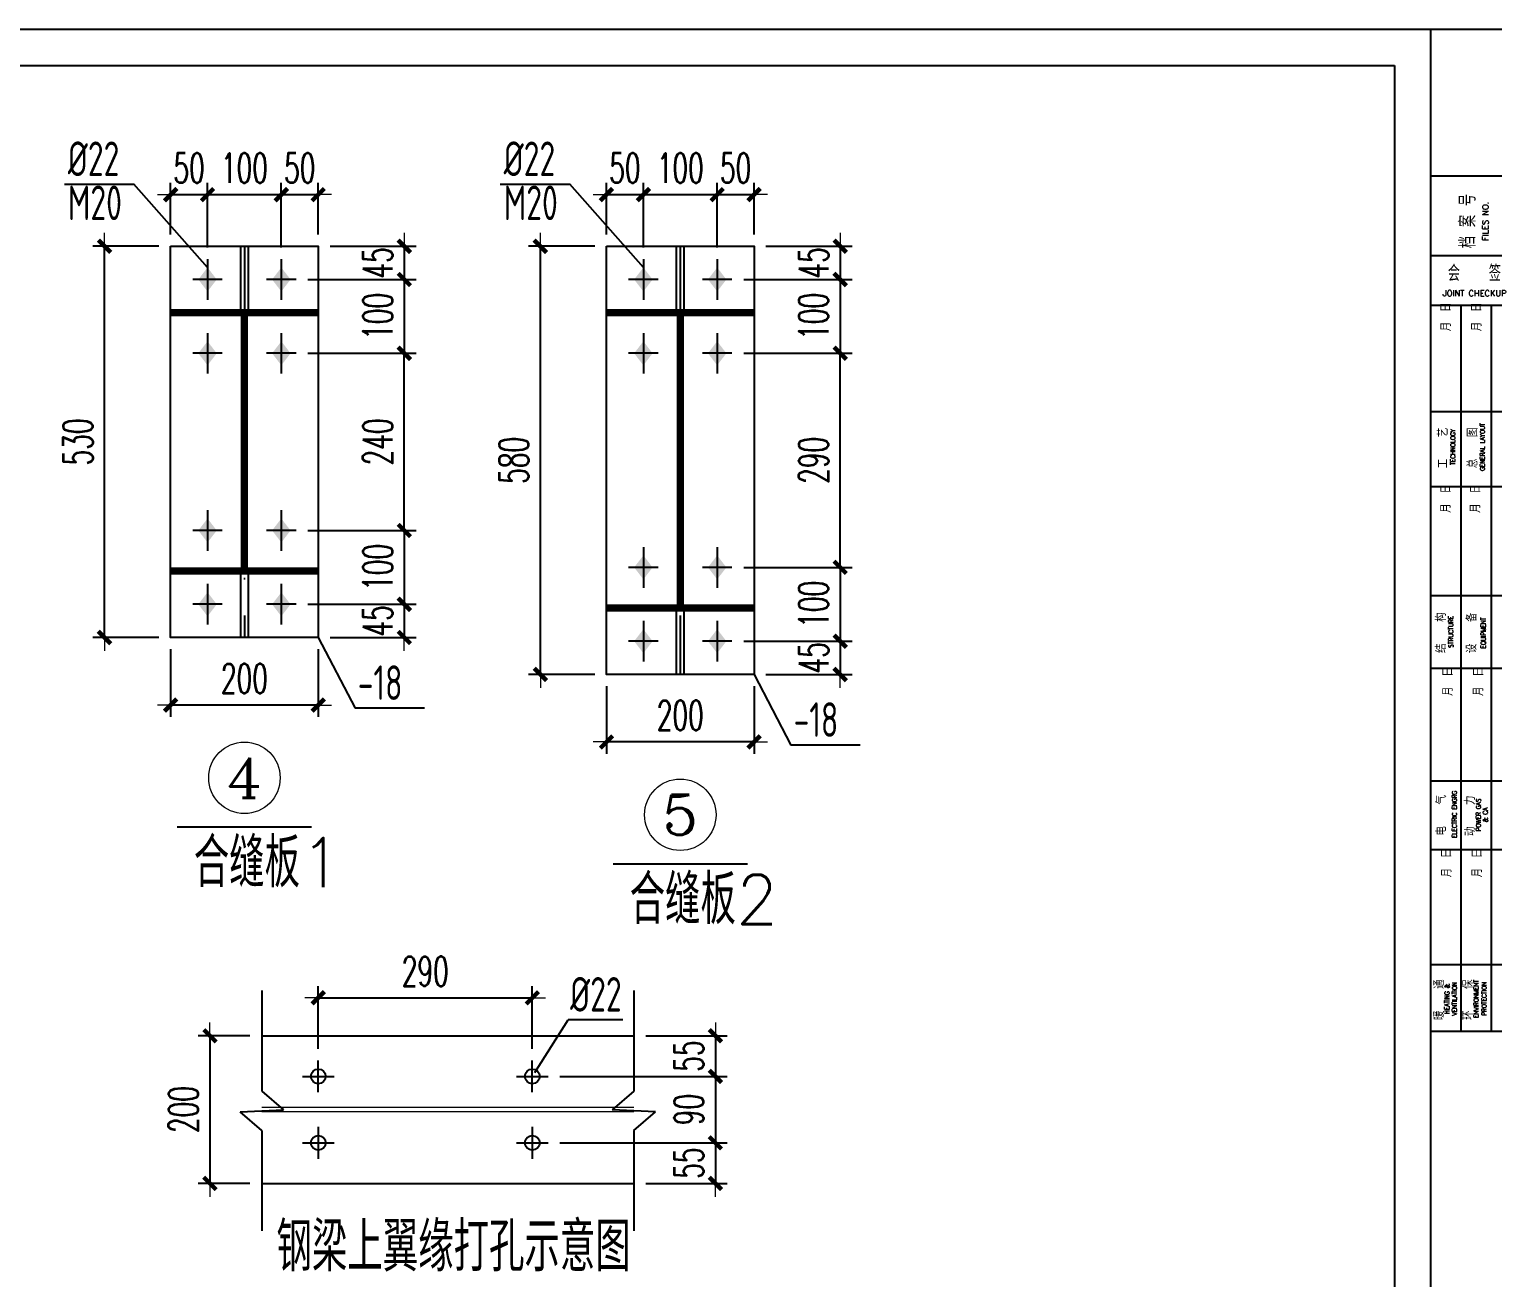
# Model space of a CAD drawing. Header units: inches. Extents: x 129725932 to 129894734, y 55771230 to 55809283.
# Drawn here: x 129846636 to 129852585, y 55804209 to 55809283 of the extents above; entities that cross this region are included whole.
import ezdxf
from ezdxf.enums import TextEntityAlignment as Align

# ---------------------------------------------------------------- set-up
doc = ezdxf.new("R2010")
doc.units = ezdxf.units.IN
doc.header["$MEASUREMENT"] = 0
doc.linetypes.add('ACAD_ISO04W100', pattern=[30, 24, -3, 0, -3])
doc.linetypes.add('CENTER', pattern=[50.8, 31.75, -6.35, 6.35, -6.35])
for name, color, linetype in [('10', 7, 'Continuous'), ('TEXT', 7, 'Continuous'), ('TK', 140, 'Continuous'), ('尺寸标注', 8, 'Continuous'), ('轴线', 1, 'ACAD_ISO04W100'), ('钢梁', 3, 'Continuous')]:
    doc.layers.add(name, color=color, linetype=linetype)
for name, color, linetype, lineweight in [('标注', 8, 'Continuous', 9), ('灰线', 253, 'Continuous', 5), ('轴线层', 1, 'CENTER', 15), ('钢架', 7, 'Continuous', 25)]:
    doc.layers.add(name, color=color, linetype=linetype, lineweight=lineweight)
doc.styles.add('ARIAL', font='swisscl.ttf', dxfattribs={"width": 0.7})
doc.styles.add('COMPLEX', font='COMPLEX')
doc.styles.add('DIM_FONT', font='romans.shx', dxfattribs={"width": 0.618, "bigfont": '1hztxt.shx'})
doc.styles.add('HZ1', font='romand.shx', dxfattribs={"width": 0.7, "height": 300, "bigfont": 'hzxy.shx'})
doc.styles.add('HZXY', font='romand.shx', dxfattribs={"bigfont": 'hzxy.shx'})
doc.styles.add('ROMANC', font='romanc.shx', dxfattribs={"width": 0.8, "bigfont": 'hztxt.shx'})
doc.styles.add('ROMAND', font='ROMAND.shx', dxfattribs={"width": 0.85})
doc.styles.get("Standard").update_dxf_attribs({"font": 'txt', "bigfont": 'gbcbig.shx'})
doc.styles.add('TSSD_Rein', font='tssdeng.shx', dxfattribs={"width": 0.7, "bigfont": 'atssdchn.shx'})
doc.dimstyles.new('WGH(3)', dxfattribs={"dimscale": 1.2, "dimtxt": 100, "dimasz": 0.3, "dimexe": 40, "dimexo": 40, "dimgap": 40, "dimtad": 1, "dimdec": 0, "dimlfac": 0.333333, "dimzin": 0, "dimdsep": 46, "dimtxsty": 'DIM_FONT', "dimblk1": '_DIMX', "dimblk2": '_DIMX', "dimsah": 1, "dimcen": 0.09, "dimclrd": 3, "dimclre": 3, "dimclrt": 7, "dimadec": 0, "dimazin": 0, "dimtfac": 1, "dimtdec": 0, "dimtix": 1, "dimtmove": 2, "dimatfit": 3, "dimldrblk": '_DIMX', "dimfxl": 0, "dimtolj": 1, "dimtzin": 0, "dimarcsym": 0})

# ---------------------------------------------------------------- blocks, each defined once
blk = doc.blocks.new('TK')
at = {"layer": 'TK', "lineweight": -3}
for p, q in [((6334425.8, 2858636.6), (6334425.8, 2870306.6)), ((6334425.8, 2858636.6), (6334425.8, 2870306.6)), ((6334425.8, 2870306.6), (6350948.5, 2870306.6)), ((6334425.8, 2870306.6), (6350948.5, 2870306.6)), ((6334425.8, 2870306.6), (6350948.5, 2870306.6)), ((6334425.8, 2870306.6), (6350948.5, 2870306.6)), ((6350948.5, 2858636.6), (6350948.5, 2870306.6)), ((6350948.5, 2858636.6), (6350948.5, 2870306.6)), ((6334917, 2870110.2), (6350752, 2870110.2)), ((6334917, 2870110.2), (6350752, 2870110.2)), ((6350752, 2870110.2), (6350752, 2858833.1)), ((6350752, 2870110.2), (6350752, 2858833.1)), ((6334425.8, 2869513), (6334917, 2869513)), ((6334917, 2869080.6), (6334425.8, 2869080.6)), ((6334917, 2868812.9), (6334425.8, 2868812.9)), ((6334589.5, 2864883.6), (6334589.5, 2868812.9)), ((6334753.1, 2864883.6), (6334753.1, 2868812.9)), ((6334917, 2868236.4), (6334425.8, 2868236.4)), ((6334917, 2867830.6), (6334425.8, 2867830.6)), ((6334917, 2867241.9), (6334425.8, 2867241.9)), ((6334917, 2866848.3), (6334425.8, 2866848.3)), ((6334917, 2866238.1), (6334425.8, 2866238.1)), ((6334917, 2865866), (6334425.8, 2865866)), ((6334917, 2865243.8), (6334425.8, 2865243.8)), ((6334917, 2864883.6), (6334425.8, 2864883.6))]:
    blk.add_line(p, q, dxfattribs=at)
at = {"layer": 'TK', "lineweight": -3, "style": 'HZ1', "text_generation_flag": 6, "width": 0.8}
blk.add_text('档 案 号', height=87.04, rotation=270, dxfattribs=at).set_placement((6334668, 2869122.3))
at = {"layer": 'TK', "lineweight": -3, "text_generation_flag": 6}
for s, height, rotation, style, width, p in [('FILES NO.', 32.64, 270, 'ROMANC', 1, (6334737.3, 2869267.3)), ('会   签', 87.04, 180, 'HZ1', 0.8, (6334661.2, 2868943.4)), ('JOINT CHECKUP', 32.639, 180, 'ROMANC', 1, (6334662.5, 2868862)), ('  月  日', 49.12, 270, 'HZ1', 0.8, (6334533.8, 2868723.8)), ('  月  日', 49.12, 270, 'HZ1', 0.8, (6334699.7, 2868723.8)), ('工    艺', 49.12, 270, 'HZ1', 0.8, (6334517.5, 2868041.6)), ('总    图', 49.12, 270, 'HZ1', 0.8, (6334677.8, 2868041.6)), ('GENERAL LAYOUT', 25.54, 270, 'ROMAND', 0.8, (6334717.3, 2868046.6)), ('TECHNOLOGY', 25.54, 270, 'ROMAND', 0.8, (6334557.9, 2868046.6)), ('  月  日', 49.12, 270, 'HZ1', 0.8, (6334533.1, 2867741.2)), ('  月  日', 49.12, 270, 'HZ1', 0.8, (6334693.4, 2867741.2)), ('结    构', 49.12, 270, 'HZ1', 0.8, (6334507.3, 2867041.6)), ('STRUCTURE', 25.54, 270, 'ROMAND', 0.8, (6334547.3, 2867046.6)), ('设    备', 49.12, 270, 'HZ1', 0.8, (6334672.6, 2867041)), ('EQUIPMENT', 25.54, 270, 'ROMAND', 0.8, (6334722.5, 2867040.8)), ('  月  日', 49.12, 270, 'HZ1', 0.8, (6334544.1, 2866750.4)), ('  月  日', 49.12, 270, 'HZ1', 0.8, (6334709.4, 2866750.4)), ('ELECTRIC ENGRG', 25.54, 270, 'ROMAND', 0.8, (6334566.1, 2866058.5)), ('电    气', 49.12, 270, 'HZ1', 0.8, (6334508.2, 2866053.5)), ('动    力', 49.12, 270, 'HZ1', 0.8, (6334664, 2866050.9)), ('POWER GAS', 25.54, 270, 'ROMAND', 0.8, (6334695.6, 2866055.9)), ('& CA', 26.11, 270, 'ROMAND', 0.8, (6334733.7, 2866055.9)), ('  月  日', 49.12, 270, 'HZ1', 0.8, (6334537.2, 2865769.1)), ('  月  日', 49.12, 270, 'HZ1', 0.8, (6334702.5, 2865769.1)), ('暖    通', 49.12, 270, 'HZ1', 0.8, (6334496.5, 2865055.6)), ('HEATING &', 25.54, 270, 'ROMAND', 0.8, (6334525.8, 2865060.6)), ('VENTILATION', 25.54, 270, 'ROMAND', 0.8, (6334567.2, 2865060.6)), ('环    保', 49.12, 270, 'HZ1', 0.8, (6334652.7, 2865055.6)), ('ENVIRONMENT', 25.54, 270, 'ROMAND', 0.8, (6334683.4, 2865060.6)), ('PROTECTION', 25.54, 270, 'ROMAND', 0.8, (6334726.4, 2865060.6))]:
    blk.add_text(s, height=height, rotation=rotation, dxfattribs=dict(at, style=style, width=width)).set_placement(p, align=Align.CENTER)
at = {"layer": 'TK', "lineweight": -3}
for tag, height, style, width, p in [('DISCIPLINE', 58.9, 'HZXY', 1, (6349472.7, 2859435.4)), ('PROJECT-NAME', 98.2, 'HZXY', 0.8, (6344531.8, 2859366.2)), ('ITEM-NAME', 98.2, 'HZXY', 0.8, (6346423, 2859369.9)), ('STATUS', 58.9, 'HZXY', 0.8, (6350406.5, 2859350.8)), ('版本号', 58.9, 'HZXY', 1, (6342281.9, 2859251.5)), ('REWORK-DATE', 58.9, 'ARIAL', 1, (6342814.4, 2859259)), ('DRAWING-TITLE', 98.2, 'HZXY', 0.8, (6347969.5, 2859229.5)), ('SCALE', 58.9, 'ARIAL', 1, (6349470.2, 2859271.1)), ('版本号', 58.9, 'HZXY', 1, (6342281.9, 2859078.2)), ('REWORK-DATE', 58.9, 'ARIAL', 1, (6342814.4, 2859087.1)), ('DRAWING-TITLE', 98.2, 'HZXY', 0.8, (6347970.5, 2859098.8)), ('DATE', 58.9, 'ARIAL', 1, (6349468, 2859092.1)), ('PROJECT-NUMBER', 58.9, 'ARIAL', 0.9, (6350395.7, 2859013.3)), ('DRAWING-TITLE', 98.2, 'HZXY', 0.8, (6347972.1, 2858962.5)), ('DRAWING-NUMBER', 58.9, 'ARIAL', 1, (6349470.8, 2858922)), ('版本号', 58.9, 'HZXY', 1, (6342281.9, 2858912.2)), ('REWORK-DATE', 58.9, 'ARIAL', 1, (6342814.4, 2858915.2))]:
    blk.add_attdef(tag, text='', height=height, dxfattribs=dict(at, style=style, width=width)).set_placement(p, align=Align.MIDDLE)
blk = doc.blocks.new('_DIMX')
blk.add_line((-150, 0), (150, 0))
at = {"const_width": 50}
blk.add_lwpolyline([(-70, -70), (70, 70)], dxfattribs=at)
blk = doc.blocks.new('*D602')
at = {"layer": 'Defpoints', "color": 0}
for p in [(129847810.5, 55808401.2), (129847720.5, 55808266.2), (129848160.5, 55808266.2)]:
    blk.add_point(p, dxfattribs=at)
at = {"layer": '灰线', "color": 3, "lineweight": -2}
for p, q in [((129847858.5, 55808401.2), (129848208.5, 55808401.2)), ((129848160.5, 55808401.6), (129848160.5, 55808401.9)), ((129848160.5, 55808401.2), (129848160.5, 55808266.2)), ((129847768.5, 55808266.2), (129848208.5, 55808266.2)), ((129848160.5, 55808265.9), (129848160.5, 55808265.5))]:
    blk.add_line(p, q, dxfattribs=at)
at = {"layer": '灰线', "color": 3, "lineweight": -2, "xscale": 0.3599999999999997, "yscale": 0.3599999999999997, "zscale": 0.3599999999999997}
for p, rotation in [((129848160.5, 55808401.2), 270), ((129848160.5, 55808266.2), 90)]:
    blk.add_blockref('_DIMX', p, dxfattribs=dict(at, rotation=rotation))
at = {"layer": '灰线', "color": 7, "insert": (129848052.5, 55808333.7), "char_height": 120, "attachment_point": 5, "rotation": 90, "style": 'DIM_FONT'}
blk.add_mtext('\\A1;45', dxfattribs=at)
blk = doc.blocks.new('*D603')
at = {"layer": 'Defpoints', "color": 0}
for p in [(129847720.5, 55808266.2), (129847720.5, 55807966.2), (129848160.5, 55807966.2)]:
    blk.add_point(p, dxfattribs=at)
at = {"layer": '灰线', "color": 3, "lineweight": -2}
for p, q in [((129847768.5, 55808266.2), (129848208.5, 55808266.2)), ((129848160.5, 55808265.9), (129848160.5, 55807966.6)), ((129847768.5, 55807966.2), (129848208.5, 55807966.2))]:
    blk.add_line(p, q, dxfattribs=at)
at = {"layer": '灰线', "color": 3, "lineweight": -2, "xscale": 0.3599999999999997, "yscale": 0.3599999999999997, "zscale": 0.3599999999999997}
for p, rotation in [((129848160.5, 55808266.2), 90), ((129848160.5, 55807966.2), 270)]:
    blk.add_blockref('_DIMX', p, dxfattribs=dict(at, rotation=rotation))
at = {"layer": '灰线', "color": 7, "insert": (129848052.5, 55808116.2), "char_height": 120, "attachment_point": 5, "rotation": 90, "style": 'DIM_FONT'}
blk.add_mtext('\\A1;100', dxfattribs=at)
blk = doc.blocks.new('*D604')
at = {"layer": 'Defpoints', "color": 0}
for p in [(129847720.5, 55807246.2), (129847720.5, 55806946.2), (129848160.5, 55806946.2)]:
    blk.add_point(p, dxfattribs=at)
at = {"layer": '灰线', "color": 3, "lineweight": -2}
for p, q in [((129847768.5, 55807246.2), (129848208.5, 55807246.2)), ((129848160.5, 55807245.9), (129848160.5, 55806946.6)), ((129847768.5, 55806946.2), (129848208.5, 55806946.2))]:
    blk.add_line(p, q, dxfattribs=at)
at = {"layer": '灰线', "color": 3, "lineweight": -2, "xscale": 0.3599999999999997, "yscale": 0.3599999999999997, "zscale": 0.3599999999999997}
for p, rotation in [((129848160.5, 55807246.2), 90), ((129848160.5, 55806946.2), 270)]:
    blk.add_blockref('_DIMX', p, dxfattribs=dict(at, rotation=rotation))
at = {"layer": '灰线', "color": 7, "insert": (129848052.5, 55807096.2), "char_height": 120, "attachment_point": 5, "rotation": 90, "style": 'DIM_FONT'}
blk.add_mtext('\\A1;100', dxfattribs=at)
blk = doc.blocks.new('*D605')
at = {"layer": 'Defpoints', "color": 0}
for p in [(129847720.5, 55806946.2), (129847810.5, 55806811.2), (129848160.5, 55806811.2)]:
    blk.add_point(p, dxfattribs=at)
at = {"layer": '灰线', "color": 3, "lineweight": -2}
for p, q in [((129847768.5, 55806946.2), (129848208.5, 55806946.2)), ((129848160.5, 55806946.6), (129848160.5, 55806946.9)), ((129848160.5, 55806946.2), (129848160.5, 55806811.2)), ((129847858.5, 55806811.2), (129848208.5, 55806811.2)), ((129848160.5, 55806810.9), (129848160.5, 55806810.5))]:
    blk.add_line(p, q, dxfattribs=at)
at = {"layer": '灰线', "color": 3, "lineweight": -2, "xscale": 0.3599999999999997, "yscale": 0.3599999999999997, "zscale": 0.3599999999999997}
for p, rotation in [((129848160.5, 55806946.2), 270), ((129848160.5, 55806811.2), 90)]:
    blk.add_blockref('_DIMX', p, dxfattribs=dict(at, rotation=rotation))
at = {"layer": '灰线', "color": 7, "insert": (129848052.5, 55806878.7), "char_height": 120, "attachment_point": 5, "rotation": 90, "style": 'DIM_FONT'}
blk.add_mtext('\\A1;45', dxfattribs=at)
blk = doc.blocks.new('*D606')
at = {"layer": 'Defpoints', "color": 0}
for p in [(129847360.5, 55808611.1), (129847210.5, 55808401.2), (129847360.5, 55808348.7)]:
    blk.add_point(p, dxfattribs=at)
at = {"layer": '灰线', "color": 3, "lineweight": -2}
for p, q in [((129847210.5, 55808449.2), (129847210.5, 55808659.1)), ((129847360.5, 55808396.7), (129847360.5, 55808659.1)), ((129847210.1, 55808611.1), (129847209.7, 55808611.1)), ((129847210.5, 55808611.1), (129847360.5, 55808611.1)), ((129847360.8, 55808611.1), (129847361.2, 55808611.1))]:
    blk.add_line(p, q, dxfattribs=at)
at = {"layer": '灰线', "color": 3, "lineweight": -2, "xscale": 0.3599999999999997, "yscale": 0.3599999999999997, "zscale": 0.3599999999999997}
blk.add_blockref('_DIMX', (129847210.5, 55808611.1), dxfattribs=at)
at = {"layer": '灰线', "color": 3, "lineweight": -2, "xscale": 0.3599999999999997, "yscale": 0.3599999999999997, "zscale": 0.3599999999999997, "rotation": 180}
blk.add_blockref('_DIMX', (129847360.5, 55808611.1), dxfattribs=at)
at = {"layer": '灰线', "color": 7, "insert": (129847285.5, 55808719.1), "char_height": 120, "attachment_point": 5, "style": 'DIM_FONT'}
blk.add_mtext('\\A1;50', dxfattribs=at)
blk = doc.blocks.new('*D607')
at = {"layer": 'Defpoints', "color": 0}
for p in [(129847660.5, 55808611.1), (129847360.5, 55808348.7), (129847660.5, 55808348.7)]:
    blk.add_point(p, dxfattribs=at)
at = {"layer": '灰线', "color": 3, "lineweight": -2}
for p, q in [((129847360.5, 55808396.7), (129847360.5, 55808659.1)), ((129847660.5, 55808396.7), (129847660.5, 55808659.1)), ((129847360.8, 55808611.1), (129847660.1, 55808611.1))]:
    blk.add_line(p, q, dxfattribs=at)
at = {"layer": '灰线', "color": 3, "lineweight": -2, "xscale": 0.3599999999999997, "yscale": 0.3599999999999997, "zscale": 0.3599999999999997, "rotation": 180}
blk.add_blockref('_DIMX', (129847360.5, 55808611.1), dxfattribs=at)
at = {"layer": '灰线', "color": 3, "lineweight": -2, "xscale": 0.3599999999999997, "yscale": 0.3599999999999997, "zscale": 0.3599999999999997}
blk.add_blockref('_DIMX', (129847660.5, 55808611.1), dxfattribs=at)
at = {"layer": '灰线', "color": 7, "insert": (129847510.5, 55808719.1), "char_height": 120, "attachment_point": 5, "style": 'DIM_FONT'}
blk.add_mtext('\\A1;100', dxfattribs=at)
blk = doc.blocks.new('*D608')
at = {"layer": 'Defpoints', "color": 0}
for p in [(129847810.5, 55808611.1), (129847810.5, 55808401.2), (129847660.5, 55808348.7)]:
    blk.add_point(p, dxfattribs=at)
at = {"layer": '灰线', "color": 3, "lineweight": -2}
for p, q in [((129847660.5, 55808396.7), (129847660.5, 55808659.1)), ((129847810.5, 55808449.2), (129847810.5, 55808659.1)), ((129847660.1, 55808611.1), (129847659.7, 55808611.1)), ((129847660.5, 55808611.1), (129847810.5, 55808611.1)), ((129847810.8, 55808611.1), (129847811.2, 55808611.1))]:
    blk.add_line(p, q, dxfattribs=at)
at = {"layer": '灰线', "color": 3, "lineweight": -2, "xscale": 0.3599999999999997, "yscale": 0.3599999999999997, "zscale": 0.3599999999999997}
blk.add_blockref('_DIMX', (129847660.5, 55808611.1), dxfattribs=at)
at = {"layer": '灰线', "color": 3, "lineweight": -2, "xscale": 0.3599999999999997, "yscale": 0.3599999999999997, "zscale": 0.3599999999999997, "rotation": 180}
blk.add_blockref('_DIMX', (129847810.5, 55808611.1), dxfattribs=at)
at = {"layer": '灰线', "color": 7, "insert": (129847735.5, 55808719.1), "char_height": 120, "attachment_point": 5, "style": 'DIM_FONT'}
blk.add_mtext('\\A1;50', dxfattribs=at)
blk = doc.blocks.new('*D609')
at = {"layer": 'Defpoints', "color": 0}
for p in [(129846941.7, 55808401.2), (129847210.5, 55808401.2), (129847210.5, 55806811.2)]:
    blk.add_point(p, dxfattribs=at)
at = {"layer": '灰线', "color": 3, "lineweight": -2}
for p, q in [((129847162.5, 55808401.2), (129846893.7, 55808401.2)), ((129846941.7, 55806811.6), (129846941.7, 55808400.9)), ((129847162.5, 55806811.2), (129846893.7, 55806811.2))]:
    blk.add_line(p, q, dxfattribs=at)
at = {"layer": '灰线', "color": 3, "lineweight": -2, "xscale": 0.3599999999999997, "yscale": 0.3599999999999997, "zscale": 0.3599999999999997}
for p, rotation in [((129846941.7, 55808401.2), 90), ((129846941.7, 55806811.2), 270)]:
    blk.add_blockref('_DIMX', p, dxfattribs=dict(at, rotation=rotation))
at = {"layer": '灰线', "color": 7, "insert": (129846833.7, 55807606.2), "char_height": 120, "attachment_point": 5, "rotation": 90, "style": 'DIM_FONT'}
blk.add_mtext('\\A1;530', dxfattribs=at)
blk = doc.blocks.new('*D610')
at = {"layer": 'Defpoints', "color": 0}
for p in [(129847210.5, 55806811.2), (129847810.5, 55806811.2), (129847210.5, 55806536.6)]:
    blk.add_point(p, dxfattribs=at)
at = {"layer": '灰线', "color": 3, "lineweight": -2}
for p, q in [((129847210.5, 55806763.2), (129847210.5, 55806488.6)), ((129847810.5, 55806763.2), (129847810.5, 55806488.6)), ((129847810.1, 55806536.6), (129847210.8, 55806536.6))]:
    blk.add_line(p, q, dxfattribs=at)
at = {"layer": '灰线', "color": 3, "lineweight": -2, "xscale": 0.3599999999999997, "yscale": 0.3599999999999997, "zscale": 0.3599999999999997, "rotation": 180}
blk.add_blockref('_DIMX', (129847210.5, 55806536.6), dxfattribs=at)
at = {"layer": '灰线', "color": 3, "lineweight": -2, "xscale": 0.3599999999999997, "yscale": 0.3599999999999997, "zscale": 0.3599999999999997}
blk.add_blockref('_DIMX', (129847810.5, 55806536.6), dxfattribs=at)
at = {"layer": '灰线', "color": 7, "insert": (129847510.5, 55806644.6), "char_height": 120, "attachment_point": 5, "style": 'DIM_FONT'}
blk.add_mtext('\\A1;200', dxfattribs=at)
blk = doc.blocks.new('*D611')
at = {"layer": 'Defpoints', "color": 0}
for p in [(129847720.5, 55807966.2), (129848160.5, 55807966.2), (129847720.5, 55807246.2)]:
    blk.add_point(p, dxfattribs=at)
at = {"layer": '灰线', "color": 3, "lineweight": -2}
for p, q in [((129847768.5, 55807966.2), (129848208.5, 55807966.2)), ((129848160.5, 55807246.6), (129848160.5, 55807965.9)), ((129847768.5, 55807246.2), (129848208.5, 55807246.2))]:
    blk.add_line(p, q, dxfattribs=at)
at = {"layer": '灰线', "color": 3, "lineweight": -2, "xscale": 0.3599999999999997, "yscale": 0.3599999999999997, "zscale": 0.3599999999999997}
for p, rotation in [((129848160.5, 55807966.2), 90), ((129848160.5, 55807246.2), 270)]:
    blk.add_blockref('_DIMX', p, dxfattribs=dict(at, rotation=rotation))
at = {"layer": '灰线', "color": 7, "insert": (129848052.5, 55807606.2), "char_height": 120, "attachment_point": 5, "rotation": 90, "style": 'DIM_FONT'}
blk.add_mtext('\\A1;240', dxfattribs=at)
blk = doc.blocks.new('轴线标号')
at = {"lineweight": 13}
blk.add_circle((0, 0), 0.5, dxfattribs=at)
at = {"layer": '钢架', "lineweight": 13, "style": 'COMPLEX', "width": 1.041667}
blk.add_attdef('A', text='', height=0.56, dxfattribs=at).set_placement((-0.25, -0.28), (0.25, -0.28), align=Align.FIT)
blk = doc.blocks.new('*D612')
at = {"layer": 'Defpoints', "color": 0}
for p in [(129849582.3, 55808401.2), (129849492.3, 55808266.2), (129849932.4, 55808266.2)]:
    blk.add_point(p, dxfattribs=at)
at = {"layer": '灰线', "color": 3, "lineweight": -2}
for p, q in [((129849630.3, 55808401.2), (129849980.4, 55808401.2)), ((129849932.4, 55808401.6), (129849932.4, 55808401.9)), ((129849932.4, 55808401.2), (129849932.4, 55808266.2)), ((129849540.3, 55808266.2), (129849980.4, 55808266.2)), ((129849932.4, 55808265.9), (129849932.4, 55808265.5))]:
    blk.add_line(p, q, dxfattribs=at)
at = {"layer": '灰线', "color": 3, "lineweight": -2, "xscale": 0.3599999999999997, "yscale": 0.3599999999999997, "zscale": 0.3599999999999997}
for p, rotation in [((129849932.4, 55808401.2), 270), ((129849932.4, 55808266.2), 90)]:
    blk.add_blockref('_DIMX', p, dxfattribs=dict(at, rotation=rotation))
at = {"layer": '灰线', "color": 7, "insert": (129849824.4, 55808333.7), "char_height": 120, "attachment_point": 5, "rotation": 90, "style": 'DIM_FONT'}
blk.add_mtext('\\A1;45', dxfattribs=at)
blk = doc.blocks.new('*D613')
at = {"layer": 'Defpoints', "color": 0}
for p in [(129849492.3, 55808266.2), (129849492.3, 55807966.2), (129849932.4, 55807966.2)]:
    blk.add_point(p, dxfattribs=at)
at = {"layer": '灰线', "color": 3, "lineweight": -2}
for p, q in [((129849540.3, 55808266.2), (129849980.4, 55808266.2)), ((129849932.4, 55808265.9), (129849932.4, 55807966.6)), ((129849540.3, 55807966.2), (129849980.4, 55807966.2))]:
    blk.add_line(p, q, dxfattribs=at)
at = {"layer": '灰线', "color": 3, "lineweight": -2, "xscale": 0.3599999999999997, "yscale": 0.3599999999999997, "zscale": 0.3599999999999997}
for p, rotation in [((129849932.4, 55808266.2), 90), ((129849932.4, 55807966.2), 270)]:
    blk.add_blockref('_DIMX', p, dxfattribs=dict(at, rotation=rotation))
at = {"layer": '灰线', "color": 7, "insert": (129849824.4, 55808116.2), "char_height": 120, "attachment_point": 5, "rotation": 90, "style": 'DIM_FONT'}
blk.add_mtext('\\A1;100', dxfattribs=at)
blk = doc.blocks.new('*D614')
at = {"layer": 'Defpoints', "color": 0}
for p in [(129849492.3, 55807096.2), (129849492.3, 55806796.2), (129849932.4, 55806796.2)]:
    blk.add_point(p, dxfattribs=at)
at = {"layer": '灰线', "color": 3, "lineweight": -2}
for p, q in [((129849540.3, 55807096.2), (129849980.4, 55807096.2)), ((129849932.4, 55807095.9), (129849932.4, 55806796.6)), ((129849540.3, 55806796.2), (129849980.4, 55806796.2))]:
    blk.add_line(p, q, dxfattribs=at)
at = {"layer": '灰线', "color": 3, "lineweight": -2, "xscale": 0.3599999999999997, "yscale": 0.3599999999999997, "zscale": 0.3599999999999997}
for p, rotation in [((129849932.4, 55807096.2), 90), ((129849932.4, 55806796.2), 270)]:
    blk.add_blockref('_DIMX', p, dxfattribs=dict(at, rotation=rotation))
at = {"layer": '灰线', "color": 7, "insert": (129849824.4, 55806946.2), "char_height": 120, "attachment_point": 5, "rotation": 90, "style": 'DIM_FONT'}
blk.add_mtext('\\A1;100', dxfattribs=at)
blk = doc.blocks.new('*D615')
at = {"layer": 'Defpoints', "color": 0}
for p in [(129849492.3, 55806796.2), (129849582.3, 55806661.2), (129849932.4, 55806661.2)]:
    blk.add_point(p, dxfattribs=at)
at = {"layer": '灰线', "color": 3, "lineweight": -2}
for p, q in [((129849540.3, 55806796.2), (129849980.4, 55806796.2)), ((129849932.4, 55806796.6), (129849932.4, 55806796.9)), ((129849932.4, 55806796.2), (129849932.4, 55806661.2)), ((129849630.3, 55806661.2), (129849980.4, 55806661.2)), ((129849932.4, 55806660.9), (129849932.4, 55806660.5))]:
    blk.add_line(p, q, dxfattribs=at)
at = {"layer": '灰线', "color": 3, "lineweight": -2, "xscale": 0.3599999999999997, "yscale": 0.3599999999999997, "zscale": 0.3599999999999997}
for p, rotation in [((129849932.4, 55806796.2), 270), ((129849932.4, 55806661.2), 90)]:
    blk.add_blockref('_DIMX', p, dxfattribs=dict(at, rotation=rotation))
at = {"layer": '灰线', "color": 7, "insert": (129849824.4, 55806728.7), "char_height": 120, "attachment_point": 5, "rotation": 90, "style": 'DIM_FONT'}
blk.add_mtext('\\A1;45', dxfattribs=at)
blk = doc.blocks.new('*D616')
at = {"layer": 'Defpoints', "color": 0}
for p in [(129849132.3, 55808611.1), (129848982.3, 55808401.2), (129849132.3, 55808348.7)]:
    blk.add_point(p, dxfattribs=at)
at = {"layer": '灰线', "color": 3, "lineweight": -2}
for p, q in [((129848982.3, 55808449.2), (129848982.3, 55808659.1)), ((129849132.3, 55808396.7), (129849132.3, 55808659.1)), ((129848982, 55808611.1), (129848981.6, 55808611.1)), ((129848982.3, 55808611.1), (129849132.3, 55808611.1)), ((129849132.7, 55808611.1), (129849133, 55808611.1))]:
    blk.add_line(p, q, dxfattribs=at)
at = {"layer": '灰线', "color": 3, "lineweight": -2, "xscale": 0.3599999999999997, "yscale": 0.3599999999999997, "zscale": 0.3599999999999997}
blk.add_blockref('_DIMX', (129848982.3, 55808611.1), dxfattribs=at)
at = {"layer": '灰线', "color": 3, "lineweight": -2, "xscale": 0.3599999999999997, "yscale": 0.3599999999999997, "zscale": 0.3599999999999997, "rotation": 180}
blk.add_blockref('_DIMX', (129849132.3, 55808611.1), dxfattribs=at)
at = {"layer": '灰线', "color": 7, "insert": (129849057.3, 55808719.1), "char_height": 120, "attachment_point": 5, "style": 'DIM_FONT'}
blk.add_mtext('\\A1;50', dxfattribs=at)
blk = doc.blocks.new('*D617')
at = {"layer": 'Defpoints', "color": 0}
for p in [(129849432.3, 55808611.1), (129849132.3, 55808348.7), (129849432.3, 55808348.7)]:
    blk.add_point(p, dxfattribs=at)
at = {"layer": '灰线', "color": 3, "lineweight": -2}
for p, q in [((129849132.3, 55808396.7), (129849132.3, 55808659.1)), ((129849432.3, 55808396.7), (129849432.3, 55808659.1)), ((129849132.7, 55808611.1), (129849432, 55808611.1))]:
    blk.add_line(p, q, dxfattribs=at)
at = {"layer": '灰线', "color": 3, "lineweight": -2, "xscale": 0.3599999999999997, "yscale": 0.3599999999999997, "zscale": 0.3599999999999997, "rotation": 180}
blk.add_blockref('_DIMX', (129849132.3, 55808611.1), dxfattribs=at)
at = {"layer": '灰线', "color": 3, "lineweight": -2, "xscale": 0.3599999999999997, "yscale": 0.3599999999999997, "zscale": 0.3599999999999997}
blk.add_blockref('_DIMX', (129849432.3, 55808611.1), dxfattribs=at)
at = {"layer": '灰线', "color": 7, "insert": (129849282.3, 55808719.1), "char_height": 120, "attachment_point": 5, "style": 'DIM_FONT'}
blk.add_mtext('\\A1;100', dxfattribs=at)
blk = doc.blocks.new('*D618')
at = {"layer": 'Defpoints', "color": 0}
for p in [(129849582.3, 55808611.1), (129849582.3, 55808401.2), (129849432.3, 55808348.7)]:
    blk.add_point(p, dxfattribs=at)
at = {"layer": '灰线', "color": 3, "lineweight": -2}
for p, q in [((129849432.3, 55808396.7), (129849432.3, 55808659.1)), ((129849582.3, 55808449.2), (129849582.3, 55808659.1)), ((129849432, 55808611.1), (129849431.6, 55808611.1)), ((129849432.3, 55808611.1), (129849582.3, 55808611.1)), ((129849582.7, 55808611.1), (129849583, 55808611.1))]:
    blk.add_line(p, q, dxfattribs=at)
at = {"layer": '灰线', "color": 3, "lineweight": -2, "xscale": 0.3599999999999997, "yscale": 0.3599999999999997, "zscale": 0.3599999999999997}
blk.add_blockref('_DIMX', (129849432.3, 55808611.1), dxfattribs=at)
at = {"layer": '灰线', "color": 3, "lineweight": -2, "xscale": 0.3599999999999997, "yscale": 0.3599999999999997, "zscale": 0.3599999999999997, "rotation": 180}
blk.add_blockref('_DIMX', (129849582.3, 55808611.1), dxfattribs=at)
at = {"layer": '灰线', "color": 7, "insert": (129849507.3, 55808719.1), "char_height": 120, "attachment_point": 5, "style": 'DIM_FONT'}
blk.add_mtext('\\A1;50', dxfattribs=at)
blk = doc.blocks.new('*D619')
at = {"layer": 'Defpoints', "color": 0}
for p in [(129848713.5, 55808401.2), (129848982.3, 55808401.2), (129848982.3, 55806661.2)]:
    blk.add_point(p, dxfattribs=at)
at = {"layer": '灰线', "color": 3, "lineweight": -2}
for p, q in [((129848934.3, 55808401.2), (129848665.5, 55808401.2)), ((129848713.5, 55806661.6), (129848713.5, 55808400.9)), ((129848934.3, 55806661.2), (129848665.5, 55806661.2))]:
    blk.add_line(p, q, dxfattribs=at)
at = {"layer": '灰线', "color": 3, "lineweight": -2, "xscale": 0.3599999999999997, "yscale": 0.3599999999999997, "zscale": 0.3599999999999997}
for p, rotation in [((129848713.5, 55808401.2), 90), ((129848713.5, 55806661.2), 270)]:
    blk.add_blockref('_DIMX', p, dxfattribs=dict(at, rotation=rotation))
at = {"layer": '灰线', "color": 7, "insert": (129848605.5, 55807531.2), "char_height": 120, "attachment_point": 5, "rotation": 90, "style": 'DIM_FONT'}
blk.add_mtext('\\A1;580', dxfattribs=at)
blk = doc.blocks.new('*D620')
at = {"layer": 'Defpoints', "color": 0}
for p in [(129848982.3, 55806661.2), (129849582.3, 55806661.2), (129848982.3, 55806386.6)]:
    blk.add_point(p, dxfattribs=at)
at = {"layer": '灰线', "color": 3, "lineweight": -2}
for p, q in [((129848982.3, 55806613.2), (129848982.3, 55806338.6)), ((129849582.3, 55806613.2), (129849582.3, 55806338.6)), ((129849582, 55806386.6), (129848982.7, 55806386.6))]:
    blk.add_line(p, q, dxfattribs=at)
at = {"layer": '灰线', "color": 3, "lineweight": -2, "xscale": 0.3599999999999997, "yscale": 0.3599999999999997, "zscale": 0.3599999999999997, "rotation": 180}
blk.add_blockref('_DIMX', (129848982.3, 55806386.6), dxfattribs=at)
at = {"layer": '灰线', "color": 3, "lineweight": -2, "xscale": 0.3599999999999997, "yscale": 0.3599999999999997, "zscale": 0.3599999999999997}
blk.add_blockref('_DIMX', (129849582.3, 55806386.6), dxfattribs=at)
at = {"layer": '灰线', "color": 7, "insert": (129849282.3, 55806494.6), "char_height": 120, "attachment_point": 5, "style": 'DIM_FONT'}
blk.add_mtext('\\A1;200', dxfattribs=at)
blk = doc.blocks.new('*D621')
at = {"layer": 'Defpoints', "color": 0}
for p in [(129849492.3, 55807966.2), (129849932.4, 55807966.2), (129849492.3, 55807096.2)]:
    blk.add_point(p, dxfattribs=at)
at = {"layer": '灰线', "color": 3, "lineweight": -2}
for p, q in [((129849540.3, 55807966.2), (129849980.4, 55807966.2)), ((129849932.4, 55807096.6), (129849932.4, 55807965.9)), ((129849540.3, 55807096.2), (129849980.4, 55807096.2))]:
    blk.add_line(p, q, dxfattribs=at)
at = {"layer": '灰线', "color": 3, "lineweight": -2, "xscale": 0.3599999999999997, "yscale": 0.3599999999999997, "zscale": 0.3599999999999997}
for p, rotation in [((129849932.4, 55807966.2), 90), ((129849932.4, 55807096.2), 270)]:
    blk.add_blockref('_DIMX', p, dxfattribs=dict(at, rotation=rotation))
at = {"layer": '灰线', "color": 7, "insert": (129849824.4, 55807531.2), "char_height": 120, "attachment_point": 5, "rotation": 90, "style": 'DIM_FONT'}
blk.add_mtext('\\A1;290', dxfattribs=at)
blk = doc.blocks.new('*D652')
at = {"layer": 'Defpoints', "color": 0}
for p in [(129849094, 55805192.6), (129848745.3, 55805027.6), (129849424.8, 55805027.6)]:
    blk.add_point(p, dxfattribs=at)
at = {"layer": '标注', "color": 3, "lineweight": -2}
for p, q in [((129849142, 55805192.6), (129849472.8, 55805192.6)), ((129849424.8, 55805192.9), (129849424.8, 55805193.3)), ((129849424.8, 55805192.6), (129849424.8, 55805027.6)), ((129848793.3, 55805027.6), (129849472.8, 55805027.6)), ((129849424.8, 55805027.2), (129849424.8, 55805026.9))]:
    blk.add_line(p, q, dxfattribs=at)
at = {"layer": '标注', "color": 3, "lineweight": -2, "xscale": 0.3599999999999997, "yscale": 0.3599999999999997, "zscale": 0.3599999999999997}
for p, rotation in [((129849424.8, 55805192.6), 270), ((129849424.8, 55805027.6), 90)]:
    blk.add_blockref('_DIMX', p, dxfattribs=dict(at, rotation=rotation))
at = {"layer": '标注', "color": 7, "insert": (129849316.8, 55805110.1), "char_height": 120, "attachment_point": 5, "rotation": 90, "style": 'DIM_FONT'}
blk.add_mtext('\\A1;55', dxfattribs=at)
blk = doc.blocks.new('*D653')
at = {"layer": 'Defpoints', "color": 0}
for p in [(129848745.3, 55805027.6), (129848745.3, 55804757.6), (129849424.8, 55804757.6)]:
    blk.add_point(p, dxfattribs=at)
at = {"layer": '标注', "color": 3, "lineweight": -2}
for p, q in [((129848793.3, 55805027.6), (129849472.8, 55805027.6)), ((129849424.8, 55805027.2), (129849424.8, 55804757.9)), ((129848793.3, 55804757.6), (129849472.8, 55804757.6))]:
    blk.add_line(p, q, dxfattribs=at)
at = {"layer": '标注', "color": 3, "lineweight": -2, "xscale": 0.3599999999999997, "yscale": 0.3599999999999997, "zscale": 0.3599999999999997}
for p, rotation in [((129849424.8, 55805027.6), 90), ((129849424.8, 55804757.6), 270)]:
    blk.add_blockref('_DIMX', p, dxfattribs=dict(at, rotation=rotation))
at = {"layer": '标注', "color": 7, "insert": (129849316.8, 55804892.6), "char_height": 120, "attachment_point": 5, "rotation": 90, "style": 'DIM_FONT'}
blk.add_mtext('\\A1;90', dxfattribs=at)
blk = doc.blocks.new('*D654')
at = {"layer": 'Defpoints', "color": 0}
for p in [(129848745.3, 55804757.6), (129849094, 55804592.6), (129849424.8, 55804592.6)]:
    blk.add_point(p, dxfattribs=at)
at = {"layer": '标注', "color": 3, "lineweight": -2}
for p, q in [((129848793.3, 55804757.6), (129849472.8, 55804757.6)), ((129849424.8, 55804757.9), (129849424.8, 55804758.3)), ((129849424.8, 55804757.6), (129849424.8, 55804592.6)), ((129849142, 55804592.6), (129849472.8, 55804592.6)), ((129849424.8, 55804592.2), (129849424.8, 55804591.9))]:
    blk.add_line(p, q, dxfattribs=at)
at = {"layer": '标注', "color": 3, "lineweight": -2, "xscale": 0.3599999999999997, "yscale": 0.3599999999999997, "zscale": 0.3599999999999997}
for p, rotation in [((129849424.8, 55804757.6), 270), ((129849424.8, 55804592.6), 90)]:
    blk.add_blockref('_DIMX', p, dxfattribs=dict(at, rotation=rotation))
at = {"layer": '标注', "color": 7, "insert": (129849316.8, 55804675.1), "char_height": 120, "attachment_point": 5, "rotation": 90, "style": 'DIM_FONT'}
blk.add_mtext('\\A1;55', dxfattribs=at)
blk = doc.blocks.new('*D650')
at = {"layer": 'Defpoints', "color": 0}
for p in [(129847581.1, 55805192.6), (129847370.4, 55804592.6), (129847581.1, 55804592.6)]:
    blk.add_point(p, dxfattribs=at)
at = {"layer": '标注', "color": 3, "lineweight": -2}
for p, q in [((129847533.1, 55805192.6), (129847322.4, 55805192.6)), ((129847370.4, 55805192.2), (129847370.4, 55804592.9)), ((129847533.1, 55804592.6), (129847322.4, 55804592.6))]:
    blk.add_line(p, q, dxfattribs=at)
at = {"layer": '标注', "color": 3, "lineweight": -2, "xscale": 0.3599999999999997, "yscale": 0.3599999999999997, "zscale": 0.3599999999999997}
for p, rotation in [((129847370.4, 55805192.6), 90), ((129847370.4, 55804592.6), 270)]:
    blk.add_blockref('_DIMX', p, dxfattribs=dict(at, rotation=rotation))
at = {"layer": '标注', "color": 7, "insert": (129847262.4, 55804892.6), "char_height": 120, "attachment_point": 5, "rotation": 90, "style": 'DIM_FONT'}
blk.add_mtext('\\A1;200', dxfattribs=at)
blk = doc.blocks.new('*D651')
at = {"layer": 'Defpoints', "color": 0}
for p in [(129848680.7, 55805346.8), (129847810.7, 55805092.2), (129848680.7, 55805092.2)]:
    blk.add_point(p, dxfattribs=at)
at = {"layer": '标注', "color": 3, "lineweight": -2}
for p, q in [((129847810.7, 55805140.2), (129847810.7, 55805394.8)), ((129848680.7, 55805140.2), (129848680.7, 55805394.8)), ((129847811.1, 55805346.8), (129848680.3, 55805346.8))]:
    blk.add_line(p, q, dxfattribs=at)
at = {"layer": '标注', "color": 3, "lineweight": -2, "xscale": 0.3599999999999997, "yscale": 0.3599999999999997, "zscale": 0.3599999999999997, "rotation": 180}
blk.add_blockref('_DIMX', (129847810.7, 55805346.8), dxfattribs=at)
at = {"layer": '标注', "color": 3, "lineweight": -2, "xscale": 0.3599999999999997, "yscale": 0.3599999999999997, "zscale": 0.3599999999999997}
blk.add_blockref('_DIMX', (129848680.7, 55805346.8), dxfattribs=at)
at = {"layer": '标注', "color": 7, "insert": (129848245.7, 55805454.8), "char_height": 120, "attachment_point": 5, "style": 'DIM_FONT'}
blk.add_mtext('\\A1;290', dxfattribs=at)

msp = doc.modelspace()

# ---------------------------------------------------------------- linework, layer by layer
for p, q in [((129847237.7, 55806041.2), (129847783.2, 55806041.2)), ((129849009.6, 55805891.2), (129849555.1, 55805891.2)), ((129847581.1, 55805376.3), (129847581.1, 55804967.8)), ((129849094, 55805376.3), (129849094, 55804967.8)), ((129847581.1, 55805192.6), (129849094, 55805192.6)), ((129849094, 55805192.6), (129849094, 55804967.8)), ((129847810.7, 55804963), (129847810.7, 55805092.2)), ((129848680.7, 55804963), (129848680.7, 55805092.2)), ((129847746.1, 55805027.6), (129847875.3, 55805027.6)), ((129848616.1, 55805027.6), (129848745.3, 55805027.6)), ((129847581.1, 55804967.8), (129847669.1, 55804892.1)), ((129849094, 55804967.8), (129849006, 55804892.1)), ((129847493.1, 55804883.8), (129847669.1, 55804892.1)), ((129849181.9, 55804883.8), (129849006, 55804892.1)), ((129847581.1, 55804808.1), (129847493.1, 55804883.8)), ((129849094, 55804808.1), (129849181.9, 55804883.8)), ((129847581.1, 55804808.1), (129847581.1, 55804399.6)), ((129847810.7, 55804822.2), (129847810.7, 55804693)), ((129848680.7, 55804822.2), (129848680.7, 55804693)), ((129849094, 55804808.1), (129849094, 55804592.6)), ((129849094, 55804808.1), (129849094, 55804399.6)), ((129847746.1, 55804757.6), (129847875.3, 55804757.6)), ((129848616.1, 55804757.6), (129848745.3, 55804757.6)), ((129847581.1, 55804592.6), (129849094, 55804592.6))]:
    msp.add_line(p, q)
for centre in [(129847810.7, 55805027.6), (129848680.7, 55805027.6), (129847810.7, 55804757.6), (129848680.7, 55804757.6)]:
    msp.add_circle(centre, 30)
at = {"layer": '10', "color": 253}
for p, q in [((129847360.5, 55808348.7), (129847360.5, 55808183.7)), ((129847660.5, 55808348.7), (129847660.5, 55808183.7)), ((129849132.3, 55808348.7), (129849132.3, 55808183.7)), ((129849432.3, 55808348.7), (129849432.3, 55808183.7)), ((129847420.5, 55808266.2), (129847300.5, 55808266.2)), ((129847720.5, 55808266.2), (129847600.5, 55808266.2)), ((129849192.3, 55808266.2), (129849072.3, 55808266.2)), ((129849492.3, 55808266.2), (129849372.3, 55808266.2)), ((129847360.5, 55808048.7), (129847360.5, 55807883.7)), ((129847660.5, 55808048.7), (129847660.5, 55807883.7)), ((129849132.3, 55808048.7), (129849132.3, 55807883.7)), ((129849432.3, 55808048.7), (129849432.3, 55807883.7)), ((129847420.5, 55807966.2), (129847300.5, 55807966.2)), ((129847720.5, 55807966.2), (129847600.5, 55807966.2)), ((129849192.3, 55807966.2), (129849072.3, 55807966.2)), ((129849492.3, 55807966.2), (129849372.3, 55807966.2)), ((129847360.5, 55807328.7), (129847360.5, 55807163.7)), ((129847660.5, 55807328.7), (129847660.5, 55807163.7)), ((129847420.5, 55807246.2), (129847300.5, 55807246.2)), ((129847720.5, 55807246.2), (129847600.5, 55807246.2)), ((129849132.3, 55807178.7), (129849132.3, 55807013.7)), ((129849432.3, 55807178.7), (129849432.3, 55807013.7)), ((129849192.3, 55807096.2), (129849072.3, 55807096.2)), ((129849492.3, 55807096.2), (129849372.3, 55807096.2)), ((129847360.5, 55807028.7), (129847360.5, 55806863.7)), ((129847660.5, 55807028.7), (129847660.5, 55806863.7)), ((129847420.5, 55806946.2), (129847300.5, 55806946.2)), ((129847720.5, 55806946.2), (129847600.5, 55806946.2)), ((129849132.3, 55806878.7), (129849132.3, 55806713.7)), ((129849432.3, 55806878.7), (129849432.3, 55806713.7)), ((129849192.3, 55806796.2), (129849072.3, 55806796.2)), ((129849492.3, 55806796.2), (129849372.3, 55806796.2))]:
    msp.add_line(p, q, dxfattribs=at)
at = {"layer": '10'}
for points in [[(129847360.5, 55808315), (129847323, 55808266.2), (129847398, 55808266.2), (129847360.5, 55808217.5)], [(129847660.5, 55808315), (129847623, 55808266.2), (129847698, 55808266.2), (129847660.5, 55808217.5)], [(129849132.3, 55808315), (129849094.8, 55808266.2), (129849169.8, 55808266.2), (129849132.3, 55808217.5)], [(129849432.3, 55808315), (129849394.8, 55808266.2), (129849469.8, 55808266.2), (129849432.3, 55808217.5)], [(129847360.5, 55808015), (129847323, 55807966.2), (129847398, 55807966.2), (129847360.5, 55807917.5)], [(129847660.5, 55808015), (129847623, 55807966.2), (129847698, 55807966.2), (129847660.5, 55807917.5)], [(129849132.3, 55808015), (129849094.8, 55807966.2), (129849169.8, 55807966.2), (129849132.3, 55807917.5)], [(129849432.3, 55808015), (129849394.8, 55807966.2), (129849469.8, 55807966.2), (129849432.3, 55807917.5)], [(129847360.5, 55807295), (129847323, 55807246.2), (129847398, 55807246.2), (129847360.5, 55807197.5)], [(129847660.5, 55807295), (129847623, 55807246.2), (129847698, 55807246.2), (129847660.5, 55807197.5)], [(129849132.3, 55807145), (129849094.8, 55807096.2), (129849169.8, 55807096.2), (129849132.3, 55807047.5)], [(129849432.3, 55807145), (129849394.8, 55807096.2), (129849469.8, 55807096.2), (129849432.3, 55807047.5)], [(129847360.5, 55806995), (129847323, 55806946.2), (129847398, 55806946.2), (129847360.5, 55806897.5)], [(129847660.5, 55806995), (129847623, 55806946.2), (129847698, 55806946.2), (129847660.5, 55806897.5)], [(129849132.3, 55806845), (129849094.8, 55806796.2), (129849169.8, 55806796.2), (129849132.3, 55806747.5)], [(129849432.3, 55806845), (129849394.8, 55806796.2), (129849469.8, 55806796.2), (129849432.3, 55806747.5)]]:
    msp.add_solid(points, dxfattribs=at)
at = {"layer": '尺寸标注'}
for p, q in [((129846778.7, 55808653.3), (129847061, 55808653.3)), ((129847360.5, 55808315), (129847061, 55808653.3)), ((129848550.5, 55808653.3), (129848832.8, 55808653.3)), ((129849132.3, 55808315), (129848832.8, 55808653.3)), ((129847810.5, 55806811.2), (129847960, 55806524.3)), ((129849582.3, 55806661.2), (129849731.8, 55806374.3)), ((129848242.3, 55806524.3), (129847960, 55806524.3)), ((129850014.1, 55806374.3), (129849731.8, 55806374.3)), ((129848691.4, 55805043.4), (129848826.1, 55805257.6)), ((129849049.1, 55805257.6), (129848826.1, 55805257.6))]:
    msp.add_line(p, q, dxfattribs=at)
at = {"layer": '标注'}
for p, q in [((129849094, 55804901.6), (129847581.1, 55804901.6)), ((129849094, 55804883.6), (129847581.1, 55804883.6))]:
    msp.add_line(p, q, dxfattribs=at)
at = {"layer": '轴线', "ltscale": 50}
for p, q in [((129847510.5, 55808401.2), (129847510.5, 55806811.2)), ((129849282.3, 55808401.2), (129849282.3, 55806661.2))]:
    msp.add_line(p, q, dxfattribs=at)
at = {"layer": '钢梁'}
for p, q in [((129847210.5, 55808131.2), (129847810.5, 55808131.2)), ((129848982.3, 55808131.2), (129849582.3, 55808131.2)), ((129847210.5, 55807081.2), (129847810.5, 55807081.2)), ((129848982.3, 55806931.2), (129849582.3, 55806931.2))]:
    msp.add_line(p, q, dxfattribs=at)
for points in [[(129847210.5, 55808401.2), (129847810.5, 55808401.2), (129847810.5, 55806811.2), (129847210.5, 55806811.2)], [(129847495.5, 55808401.2), (129847525.5, 55808401.2), (129847525.5, 55808131.2), (129847495.5, 55808131.2)], [(129848982.3, 55808401.2), (129849582.3, 55808401.2), (129849582.3, 55806661.2), (129848982.3, 55806661.2)], [(129849267.3, 55808401.2), (129849297.3, 55808401.2), (129849297.3, 55808131.2), (129849267.3, 55808131.2)], [(129847495.5, 55807081.2), (129847525.5, 55807081.2), (129847525.5, 55806811.2), (129847495.5, 55806811.2)], [(129849267.3, 55806931.2), (129849297.3, 55806931.2), (129849297.3, 55806661.2), (129849267.3, 55806661.2)]]:
    msp.add_lwpolyline(points, close=True, dxfattribs=at)
at = {"layer": '钢梁', "const_width": 30}
for points in [[(129847210.5, 55808131.2), (129847810.5, 55808131.2)], [(129847510.5, 55808131.2), (129847510.5, 55807081.2)], [(129848982.3, 55808131.2), (129849582.3, 55808131.2)], [(129849282.3, 55808131.2), (129849282.3, 55806931.2)], [(129847810.5, 55807081.2), (129847210.5, 55807081.2)], [(129849582.3, 55806931.2), (129848982.3, 55806931.2)]]:
    msp.add_lwpolyline(points, dxfattribs=at)

# ---------------------------------------------------------------- block references
for p, xscale, yscale, zscale in [((125082305.7, 53653472.4), 0.7510733052431083, 0.7510733016690655, 0.7510733068183653), ((125094715.4, 53653472.4), 0.7510733052431602, 0.7510733016691172, 0.7510733068184171)]:
    msp.add_blockref('TK', p, dxfattribs=dict(xscale=xscale, yscale=yscale, zscale=zscale))
ref = msp.add_blockref('轴线标号', (129847510.5, 55806240.9), dxfattribs=dict(xscale=290.6235134154558, yscale=290.6235134080052, zscale=290.6235134116318))
ref.add_attrib('A', '4', dxfattribs={"layer": '钢架', "lineweight": 13, "height": 162.7, "style": 'COMPLEX', "width": 1.171875}).set_placement((129847437.8, 55806159.5), (129847583.1, 55806159.5), align=Align.FIT)
ref = msp.add_blockref('轴线标号', (129849282.3, 55806090.9), dxfattribs=dict(xscale=290.6235134154558, yscale=290.6235134080052, zscale=290.6235134116318))
ref.add_attrib('A', '5', dxfattribs={"layer": '钢架', "lineweight": 13, "height": 162.7, "style": 'COMPLEX', "width": 1.339286}).set_placement((129849209.7, 55806009.5), (129849355, 55806009.5), align=Align.FIT)

# ---------------------------------------------------------------- texts
at = {"layer": 'TEXT', "style": 'TSSD_Rein', "width": 0.7}
for s, p in [('%%C22', (129846792.6, 55808686.5)), ('%%C22', (129848564.5, 55808686.5)), ('M20', (129846792.6, 55808507.5)), ('M20', (129848564.5, 55808507.5)), ('-18', (129847971.2, 55806557.4)), ('-18', (129849743, 55806407.4)), ('%%C22', (129848834.5, 55805290.8))]:
    msp.add_text(s, height=140.62, dxfattribs=at).set_placement(p)
at = {"layer": '轴线层', "color": 4, "linetype": 'ByBlock', "char_height": 200, "attachment_point": 1}
for s, insert, width in [('合缝板1', (129847304.6, 55805996.3), 731.85), ('合缝板2', (129849076.4, 55805846.3), 731.85), ('钢梁上翼缘打孔示意图', (129847640.9, 55804435.1), 1438.4)]:
    msp.add_mtext(s, dxfattribs=dict(at, insert=insert, width=width))

# ---------------------------------------------------------------- dimensions: what is measured, and where the dimension line sits
at = {"layer": '标注'}
dim = msp.add_linear_dim(base=(129848680.7, 55805346.8), p1=(129847810.7, 55805092.2), p2=(129848680.7, 55805092.2), dimstyle='WGH(3)', dxfattribs=at)
dim.commit()
dim.dimension.update_dxf_attribs({"geometry": '*D651', "text_midpoint": (129848245.7, 55805454.8)})
for base, p1, p2, picture, middle in [((129847370.4, 55804592.6), (129847581.1, 55805192.6), (129847581.1, 55804592.6), '*D650', (129847262.4, 55804892.6)), ((129849424.8, 55805027.6), (129849094, 55805192.6), (129848745.3, 55805027.6), '*D652', (129849316.8, 55805110.1)), ((129849424.8, 55804757.6), (129848745.3, 55805027.6), (129848745.3, 55804757.6), '*D653', (129849316.8, 55804892.6)), ((129849424.8, 55804592.6), (129848745.3, 55804757.6), (129849094, 55804592.6), '*D654', (129849316.8, 55804675.1))]:
    dim = msp.add_linear_dim(base=base, p1=p1, p2=p2, angle=90, dimstyle='WGH(3)', dxfattribs=at)
    dim.commit()
    dim.dimension.update_dxf_attribs({"geometry": picture, "text_midpoint": middle})
at = {"layer": '灰线'}
for base, p1, p2, picture, middle in [((129847360.5, 55808611.1), (129847210.5, 55808401.2), (129847360.5, 55808348.7), '*D606', (129847285.5, 55808719.1)), ((129847660.5, 55808611.1), (129847360.5, 55808348.7), (129847660.5, 55808348.7), '*D607', (129847510.5, 55808719.1)), ((129847810.5, 55808611.1), (129847660.5, 55808348.7), (129847810.5, 55808401.2), '*D608', (129847735.5, 55808719.1)), ((129849132.3, 55808611.1), (129848982.3, 55808401.2), (129849132.3, 55808348.7), '*D616', (129849057.3, 55808719.1)), ((129849432.3, 55808611.1), (129849132.3, 55808348.7), (129849432.3, 55808348.7), '*D617', (129849282.3, 55808719.1)), ((129849582.3, 55808611.1), (129849432.3, 55808348.7), (129849582.3, 55808401.2), '*D618', (129849507.3, 55808719.1)), ((129847210.5, 55806536.6), (129847810.5, 55806811.2), (129847210.5, 55806811.2), '*D610', (129847510.5, 55806644.6)), ((129848982.3, 55806386.6), (129849582.3, 55806661.2), (129848982.3, 55806661.2), '*D620', (129849282.3, 55806494.6))]:
    dim = msp.add_linear_dim(base=base, p1=p1, p2=p2, dimstyle='WGH(3)', dxfattribs=at)
    dim.commit()
    dim.dimension.update_dxf_attribs({"geometry": picture, "text_midpoint": middle})
for base, p1, p2, picture, middle in [((129846941.7, 55808401.2), (129847210.5, 55806811.2), (129847210.5, 55808401.2), '*D609', (129846833.7, 55807606.2)), ((129848160.5, 55808266.2), (129847810.5, 55808401.2), (129847720.5, 55808266.2), '*D602', (129848052.5, 55808333.7)), ((129848713.5, 55808401.2), (129848982.3, 55806661.2), (129848982.3, 55808401.2), '*D619', (129848605.5, 55807531.2)), ((129849932.4, 55808266.2), (129849582.3, 55808401.2), (129849492.3, 55808266.2), '*D612', (129849824.4, 55808333.7)), ((129848160.5, 55807966.2), (129847720.5, 55808266.2), (129847720.5, 55807966.2), '*D603', (129848052.5, 55808116.2)), ((129849932.4, 55807966.2), (129849492.3, 55808266.2), (129849492.3, 55807966.2), '*D613', (129849824.4, 55808116.2)), ((129848160.5, 55807966.2), (129847720.5, 55807246.2), (129847720.5, 55807966.2), '*D611', (129848052.5, 55807606.2)), ((129849932.4, 55807966.2), (129849492.3, 55807096.2), (129849492.3, 55807966.2), '*D621', (129849824.4, 55807531.2)), ((129848160.5, 55806946.2), (129847720.5, 55807246.2), (129847720.5, 55806946.2), '*D604', (129848052.5, 55807096.2)), ((129849932.4, 55806796.2), (129849492.3, 55807096.2), (129849492.3, 55806796.2), '*D614', (129849824.4, 55806946.2)), ((129848160.5, 55806811.2), (129847720.5, 55806946.2), (129847810.5, 55806811.2), '*D605', (129848052.5, 55806878.7)), ((129849932.4, 55806661.2), (129849492.3, 55806796.2), (129849582.3, 55806661.2), '*D615', (129849824.4, 55806728.7))]:
    dim = msp.add_linear_dim(base=base, p1=p1, p2=p2, angle=90, dimstyle='WGH(3)', dxfattribs=at)
    dim.commit()
    dim.dimension.update_dxf_attribs({"geometry": picture, "text_midpoint": middle})

doc.saveas('drawing.dxf')
